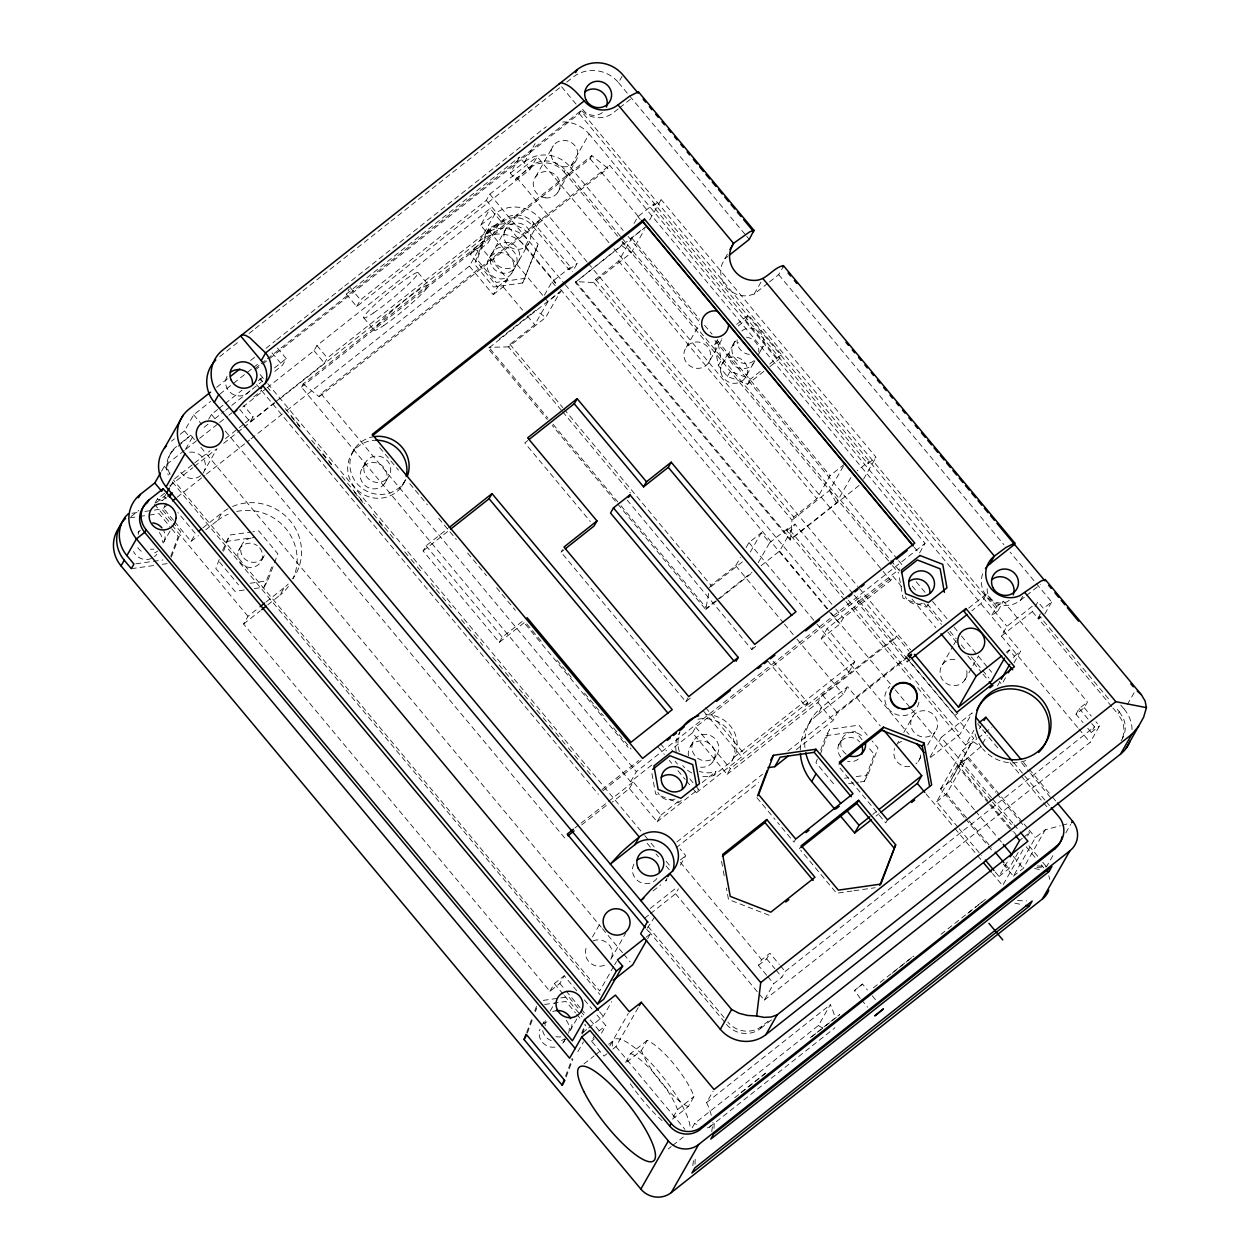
<?xml version="1.0" encoding="UTF-8"?>
<svg xmlns="http://www.w3.org/2000/svg" width="1260" height="1260" viewBox="0 0 1260 1260"><rect width="100%" height="100%" fill="white"/><g stroke="black" fill="none" stroke-linecap="round" stroke-linejoin="round"><path stroke-width="0.75" stroke-dasharray="5 3.75" d="M694.984 1164.224L695.299 1156.837M713.995 1128.393L714.31 1121.006M692.827 1165.626L693.535 1160.05M711.758 1131.653L712.94 1122.345M708.687 593.413L705.742 609.509L552.258 425.518M860.249 998.377L854.516 990.376L862.486 984.076L867.384 989.95M862.486 984.076L854.138 991.053M170.746 556.306L178.164 536.539L171.013 527.971M171.376 557.077L180.81 531.909L173.66 523.341M219.209 559.471L215.838 568.465L234.895 591.302L244.629 589.932M222.579 550.478L229.619 535.059L251.008 532.051M223.555 551.25L229.619 535.059M254.347 588.562L264.065 587.192L272.837 563.834M264.065 587.192L267.734 580.765L273.814 564.59M274.475 562.795L277.846 553.802L258.788 530.948L252.961 531.767M486.108 233.242L474.5 264.19L493.558 287.044L522.742 282.933L538.115 244.345L531.058 235.872A32.618 31.39 29.7 0 0 492.628 226.312L488.754 228.611L486.108 233.242L489.998 230.942A32.618 31.39 29.7 0 1 528.428 240.502L525.199 246.173A32.618 31.39 29.7 0 0 479.651 240.817L276.098 401.83M488.754 228.611L477.146 259.576L496.204 282.413L525.373 278.302M522.742 282.933L538.115 244.345M526.68 1032.507L532.067 1018.127M534.775 1010.945L536.791 1005.543M527.357 1033.106L532.728 1018.804M535.405 1011.654L536.744 1008.079M565.519 1076.276L572.229 1058.4M581.648 1033.279L585.034 1024.285M566.149 1077.001L572.875 1059.077M582.293 1033.987L585.648 1025.026M817.299 759.071L815.944 762.662L835.002 785.515M820.669 750.078L826.056 735.698L829.726 729.272L858.911 725.146L867.242 735.147M820.292 754.425L829.726 729.272M860.297 781.94L864.187 781.389L874.298 754.425L868.345 747.29M864.187 781.389L867.856 774.963L877.968 747.999L872.014 740.864M727.366 254.158L722.169 263.939A23.924 23.011 29.7 0 0 748.582 295.612L754.157 294.068L767.954 283.154M974.358 809.676L950.528 781.09L959.868 764.694L980.721 746.802L972.326 741.053L950.528 781.09L940.621 788.917L964.467 817.504M959.868 764.694L972.326 741.053M702.797 776.475A29.909 28.775 29.7 0 0 710.53 776.38L713.695 775.498L731.666 761.292L733.21 758.441A29.909 28.775 29.7 0 0 726.059 727.524A29.909 28.775 29.7 0 0 694.591 720.216M731.666 761.292L735.399 754.582A29.909 28.775 29.7 0 0 702.387 715.003M170.998 452.97L172.1 451.048M161.485 471.256L164.351 466.247L184.322 450.45M180.18 434.306L184.511 430.888L193.678 414.808L210.577 401.436M178.164 446.245L190.811 435.188L195.851 441.22M185.598 449.19L194.008 434.448M155.137 502.834L157.343 498.991L167.233 491.148M157.343 498.991L162.272 500.566L165.785 494.392M170.257 486.565L174.746 478.705L193.174 464.121M208.656 419.233L211.412 414.414L217.539 409.579M173.455 520.254L163.375 508.174L166.005 503.543M170.005 531.09L162.666 543.942A13.592 13.073 29.7 0 0 163.831 530.838M203.002 473.224L217.019 448.654M239.762 409.405L250.173 421.864L253.102 416.729L243.857 405.641M274.759 371.369L282.445 365.29L286.256 358.596L275.861 346.138M174.715 521.766L191.095 541.406L195.489 533.689L177.849 512.537M267.041 387.828L314.008 350.674L316.937 345.539L490.156 208.514L500.551 220.973L488.092 242.834L478.186 250.661L469.381 266.096L286.398 410.855M608.927 242.644L537.233 156.681L529.893 169.549L356.675 306.558L346.279 294.1L349.13 289.091M205.758 529.798L217.492 520.522L221.886 512.804A48.935 47.077 29.7 0 1 229.351 508.001M651.751 765.04L630.614 781.751L301.392 387.056L303.156 383.969L591.838 155.61L607.903 168.368L609.667 165.28L925.029 543.344L919.312 553.376L914.288 547.344M275.924 401.499L324.403 363.148L327.332 357.998L500.551 220.973M356.675 306.558L360.486 299.88L486.281 200.371L489.793 194.197L537.233 156.681M303.156 383.969L319.205 396.727L320.969 393.655L609.667 165.28M238.502 550.825L241.432 545.674M261.796 559.865L264.726 554.731A12.505 12.033 29.7 0 1 243.589 557.707A12.505 12.033 29.7 0 1 250.913 538.178M576.828 990.848L564.228 975.744L559.834 983.446L549.927 991.289L243.574 624.015L247.984 616.298L258.568 607.934M501.984 222.122A21.751 20.932 29.7 0 1 532.35 225.682L569.079 269.734L570.544 267.151L533.815 223.114A21.751 20.932 29.7 0 0 503.449 219.555L501.984 222.122L487.557 233.541L480.627 225.225L490.156 208.514M620.534 236.376L565.22 170.053A24.46 23.546 29.7 0 0 531.058 166.036L515.529 179.393L510.331 173.155L519.498 157.075L529.893 169.549M353.02 451.82L355.225 447.962M469.381 266.096L493.227 294.683L497.621 286.965L470.327 254.221L473.256 249.086L483.147 241.258L488.092 242.834M479.651 240.817L495.054 213.806A32.618 31.39 29.7 0 1 540.603 219.161L577.332 263.198L572.512 271.64M510.331 173.155L524.759 161.737L535.122 143.561M515.529 179.393L531.058 166.036M267.766 604.879L279.862 595.303L284.272 587.585A48.935 47.077 29.7 0 0 288.225 584.073M470.327 254.221L480.217 246.393L483.147 241.258M487.557 233.541L489.022 230.974L503.449 219.555M362.596 467.744L366.266 461.317M489.416 257.812L492.644 252.157M495.274 247.527L506.284 228.249M535.61 176.81L553.361 145.688M262.71 364.045L579.301 113.605L580.923 110.77L997.999 610.785L991.399 615.998L996.833 606.485L1003.433 601.256L1087.475 702.009L1084.246 707.663L1075.993 714.199L1083.033 722.626M384.678 483.588A13.592 13.073 29.7 0 0 374.803 462.562A13.592 13.073 29.7 0 0 361.431 480.863A13.592 13.073 29.7 0 0 384.678 483.588L388.332 477.162A13.592 13.073 29.7 0 0 378.473 456.136A13.592 13.073 29.7 0 0 365.101 474.437A13.592 13.073 29.7 0 0 388.332 477.162M533.815 223.114L532.35 225.682L540.603 219.161L531.058 235.872M529.956 167.974A24.46 23.546 29.7 0 1 564.118 171.974L565.22 170.053M524.759 161.737A32.618 31.39 29.7 0 1 570.308 167.092L589.144 134.048A32.618 31.39 29.7 0 0 562.117 121.936M566.779 82.136L572.953 77.254A32.618 31.39 29.7 0 1 618.487 82.609L621.999 76.435M493.227 294.683L503.118 286.839L507.528 279.137L480.217 246.393M511.481 273.656A13.592 13.073 29.7 0 0 501.606 252.63A13.592 13.073 29.7 0 0 488.25 270.932A13.592 13.073 29.7 0 0 511.481 273.656L514.71 268.002A13.592 13.073 29.7 0 0 504.835 246.976A13.592 13.073 29.7 0 0 491.479 265.277A13.592 13.073 29.7 0 0 514.71 268.002M517.356 263.371A13.592 13.073 29.7 0 0 507.481 242.345A13.592 13.073 29.7 0 0 494.109 260.647A13.592 13.073 29.7 0 0 517.356 263.371L528.349 244.093M557.692 192.654L575.442 161.532A13.592 13.073 29.7 0 0 565.567 140.506A13.592 13.073 29.7 0 0 552.195 158.807A13.592 13.073 29.7 0 0 575.442 161.532M401.578 486.675L403.783 482.816M301.392 387.056L590.09 158.697L591.838 155.61M561.283 410.146L508.52 346.878L545.643 317.52L560.306 291.8L547.942 301.597L534.728 324.733L509.985 344.311L508.52 346.878L488.833 347.319M544.399 295.155L551.99 281.83L570.544 267.151M859.131 485.415L790.146 539.989L575.269 282.413L621.495 245.416L624.393 240.345M524.097 622.771L499.354 642.348L423.108 550.935L426.037 545.801L447.536 528.806M646.238 226.595L631.811 238.014L618.597 261.151L595.508 279.421L593.744 282.508L575.71 281.642L790.587 539.217L790.146 539.989M634.063 223.398L637.922 216.625L654.413 203.569L652.948 206.136L867.825 463.727L876.062 457.207L661.201 199.615L652.948 206.136M649.656 219.87L661.201 199.615M850.862 477.587L836.356 503.008L790.587 539.217L791.973 520.144L593.744 282.508L631.276 252.819L644.364 229.871M499.354 642.348L502.283 637.198L522.664 621.085M690.307 698.166L685.802 701.726L561.047 552.163L562.511 549.596M686.322 347.224L699.41 324.293M763.812 371.416L747.605 384.237L727.351 376.378L718.357 365.573L714.593 344.657L716.798 340.798M708.403 363.069A13.592 13.073 29.7 0 0 698.528 342.043A13.592 13.073 29.7 0 0 685.156 360.344A13.592 13.073 29.7 0 0 708.403 363.069L722.421 338.499M754.157 294.068L761.197 281.72M718.357 365.573L721.287 360.439L717.523 339.523M738.155 326.009L745.526 320.197L748.456 315.047L781.468 354.627L778.538 359.761L769.702 366.755M721.429 365.211L729.792 350.564M732.721 345.413L736.99 337.916M769.482 281.941L778.68 274.664L783.09 266.947M727.351 376.378L730.296 371.227L750.551 379.087L762.332 369.779M746.739 375.055L755.102 360.391A13.592 13.073 29.7 0 1 732.706 364.282A13.592 13.073 29.7 0 1 738.407 342.752M758.032 355.257L763.166 346.248M747.605 384.237L750.551 379.087M709.522 587.853L710.986 585.286L735.73 565.708L740.455 557.44M746.109 547.517L748.944 542.556L761.308 532.775L769.624 542.745L758.236 562.716M750.314 552.053L761.308 532.775M630.614 781.751L636.347 771.719L925.029 543.344M629.417 788.555L633.229 781.877L660.965 815.11L657.153 821.788L629.417 788.555L612.297 802.116M685.802 701.726L688.007 697.867M844.468 464.231L830.041 475.65L816.842 498.802L793.737 517.057L791.973 520.144L829.505 490.455L843.538 465.869M844.657 600.075L786.728 530.633L788.193 528.066L847.161 598.752M761.119 565.708L779.562 551.108L794.966 524.113L852.894 593.554M692.48 732.816L695.709 727.146L860.675 596.657L895.34 638.206L730.359 768.694L727.146 774.349L692.48 732.816L671.359 749.511M549.927 991.289L554.337 983.572L564.228 975.744M690.653 746.125L694.323 739.699M627.039 499.968L751.795 649.53L754 645.671M541.58 1026.128L544.808 1020.474A13.592 13.073 29.7 0 0 543.186 1023.482M550.21 1011.024L554.794 1002.992M592.468 936.936L599.933 923.832M867.825 463.727L869.29 461.16L857.288 470.641M863.557 479.147L876.062 457.207M712.735 761.969L716.389 755.543A13.592 13.073 29.7 0 0 706.513 734.517A13.592 13.073 29.7 0 0 693.158 752.818A13.592 13.073 29.7 0 0 716.389 755.543M692.638 788.351L696.339 792.776L698.386 789.169L694.701 784.744M713.695 775.498L715.9 771.64L712.719 772.522A29.909 28.775 29.7 0 1 699.284 771.372M563.661 1041.973L565.267 1039.153M576.86 1018.836L569.536 1031.688A13.592 13.073 29.7 0 0 571.756 1021.907M610.801 959.332L625.747 933.125M613.683 966.436L599.681 990.99L173.407 479.981M614.628 964.798L616.486 961.522M667.091 878.125L665.563 881.071A23.924 23.011 29.7 0 0 667.8 879.039M696.339 792.776L741.699 756.882L743.746 753.275L807.676 702.718L772.018 659.957M680.353 865.163L685.755 855.666L679.975 848.752M654.822 916.76L646.805 928.841L725.272 1022.899M577.867 1051.675L583.459 1041.894M588.609 1027.987L603.335 1016.332L611.714 1001.637M647.624 938.7L650.428 933.786L646.648 929.25M606.989 1053.722L603.997 1056.101L591.523 1041.138L595.035 1034.964M650.538 913.594L675.565 893.781L678.352 888.899M767.497 660.618L805.628 706.309L848.925 672.053L821.205 638.82L827.08 628.535L893.056 576.34L901.876 586.908M597.004 1015.024L605.824 1025.593L601.414 1033.31L587.554 1016.694M821.205 638.82L839.758 624.141L843.286 617.967L890.71 580.451L893.056 576.34M910.256 659.5L907.184 661.925L857.446 602.312L860.675 596.657M609.84 1045.863L628.331 1013.434M805.628 706.309L807.676 702.718M612.958 1048.997L615.951 1046.635L638.347 1007.386M727.146 774.349L817.866 702.576L822.276 694.858L896.506 636.142L909.074 651.199M809.062 723.602L813.456 715.885M800.305 749.968A48.935 47.077 29.7 0 1 817.598 714.719L821.992 707.002L847.57 686.779L880.252 725.965M647.183 1040.429L630.677 1053.486L624.96 1063.519L641.45 1050.462L647.183 1040.429A42.399 10.757 51.7 0 1 693.992 1096.562L688.275 1106.595L671.785 1119.652L677.502 1109.619L693.992 1096.562M848.925 672.053L854.8 661.768L827.08 628.535M817.598 714.719L843.176 694.496L847.57 686.779M796.194 749.731L832.939 720.657L837.349 712.94L908.554 656.617M895.34 638.206L896.506 636.142M838.609 745.022L841.538 739.872M795.721 839.05L793.957 842.121L777.593 822.512M787.878 751.086L906.428 657.31L908.177 654.223M799.501 848.783L801.265 845.696M907.184 661.925L909.83 657.295M766.647 975.24L758.426 965.396L761.654 959.742L769.907 953.221L779.294 964.467M758.426 965.396L766.678 958.876L769.907 953.221M896.269 745.573L899.089 740.644M903.767 732.422L913.138 715.995M942.48 664.555L952.749 646.538M953.678 644.899L956.482 640.001M996.833 606.485L986.438 594.011L981.005 603.54L971.775 610.832M759.292 994.14L764.284 1000.141L773.672 983.682L781.924 977.161L785.153 971.492L1094.467 726.815L1089.774 721.192M692.149 1127.873L694.717 1123.384L818.449 1025.514L830.308 1004.708L831.411 1007.055A67.961 17.246 51.7 0 1 834.986 1017.466M711.254 1115.336A67.961 17.246 51.7 0 0 707.679 1104.925L706.577 1102.594L713.097 1091.144M997.999 610.785L1003.433 601.256M726.516 1024.396A24.46 23.546 29.7 0 0 760.662 1028.412L761.985 1026.097L771.23 1018.789M918.351 761.418L921.154 756.488M927.722 744.975L935.219 731.84A13.592 13.073 29.7 0 0 925.344 710.798A13.592 13.073 29.7 0 0 911.972 729.099A13.592 13.073 29.7 0 0 935.219 731.84M964.546 680.4L972.027 667.296M972.956 665.658L978.563 655.83M887.528 819.85L885.764 822.938L837.601 765.198M941.251 737.384L929.156 758.599L960.073 734.123L972.184 712.908L941.251 737.384L991.478 797.596M906.428 657.31L954.938 715.475L956.702 712.388M1077.599 727.429L1001.385 636.048L1006.961 626.283L1034.948 604.138M1007.354 653.231L1009.228 649.955L1014.426 656.177L1012.536 659.484M1001.385 636.048L1032.318 611.588L1034.177 608.328M1035.106 606.69L1037.893 601.808L1043.438 608.454L1051.69 601.933L1010.173 552.163M997.463 685.928L999.353 682.621M940.621 788.917L962.624 750.346L976.5 739.384M917.689 687.645L965.538 745.006L973.917 730.327M1032.318 611.588L1037.862 618.235L1041.579 611.714M1111.667 706.513L1038.602 618.912L1039.925 616.597L1110.469 701.174M1005.527 677.722L1001.763 684.337L999.243 681.313M1014.017 662.855L1020.616 651.294L589.144 134.048M957.868 827.127L936.653 801.707L957.191 765.702L967.097 757.874L995.794 792.272M979.382 728.69L981.241 725.429M1044.792 614.014L1051.69 601.933M936.653 801.707L946.559 793.879L967.097 757.874M982.595 743.526L987.242 735.352M1075.993 714.199L1079.222 708.529L1087.475 702.009M995.29 871.999L999.038 876.487L1007.433 861.761M999.038 876.487L1008.929 868.66L1018.269 852.295M1027.609 835.915L1029.467 832.655L1025.735 828.167M1023.025 849.775L1002.582 885.607L992.549 873.589M1087.726 728.248L1091.239 732.47L1094.467 726.815M1003.369 864.139L1013.402 876.172L1035.405 837.601L1045.296 829.773L1060.337 825.757M764.284 1000.141L1090.105 742.408L1099.492 725.949L1095.979 721.728M1013.402 876.172L1023.293 868.345L1045.296 829.773M1122.471 737.966A24.397 23.468 29.7 0 0 1121.652 719.838L1117.966 714.058L1119.289 711.742L1115.509 707.207M1132.063 729.635A32.618 31.39 29.7 0 0 1124.503 709.569L1126.377 706.277M1127.322 704.623L1134.851 691.425M1036.838 867.431L1046.493 866.786L1054.226 853.225M1065.818 832.907L1070.653 824.434M982.658 573.835A23.893 22.979 29.7 0 0 991.667 600.957A23.893 22.979 29.7 0 0 1020.442 600.311L1023.97 594.153M561.047 552.163L564.055 549.785M219.807 356.611L238.313 341.964M249.102 333.427L253.732 329.773M255.276 328.545L301.534 291.958M303.077 290.729L321.584 276.098M323.127 274.869L383.276 227.304M384.804 226.075L389.434 222.421M390.978 221.193L451.127 173.628M452.671 172.399L458.829 167.533M460.373 166.304L526.68 113.857M528.223 112.628L560.606 87.019M216.689 387.293L229.021 377.543M250.614 360.47L255.244 356.8M266.033 348.264L275.279 340.94M276.822 339.727L343.13 287.264M344.673 286.051L357.021 276.286M358.565 275.074L543.611 128.693A32.618 31.39 29.7 0 1 546.304 126.787M219.807 394.144L232.092 384.426M233.636 383.213L245.92 373.48M247.464 372.267L252.063 368.629M253.607 367.416L259.749 362.549M346.279 294.1L519.498 157.075M255.103 368.503L259.718 364.864M261.245 363.636L265.86 359.998M267.404 358.785L580.923 110.77M255.024 370.109L261.182 365.258M171.518 441.158L174.415 438.874M219.067 408.366L223.65 404.728M225.178 403.531L242.014 390.206M258.268 380.74L264.159 376.079M274.475 367.92L286.256 358.596M180.7 443.173L190.811 435.188M204.073 427.282L208.688 423.628M214.83 418.761L224.044 411.469M225.587 410.256L230.202 406.618M231.73 405.405L260.93 382.3M185.85 449.222L198.151 439.504M199.678 438.291L218.122 423.706M219.65 422.494L227.335 416.414M228.879 415.202L231.95 412.76M253.717 396.916L258.316 393.277A23.924 23.011 29.7 0 0 261.576 390.112M618.172 108.911L613.384 112.754A23.924 23.011 29.7 0 1 579.994 108.817L579.852 108.58M619.715 107.698L630.441 99.209M242.802 407.012L265.529 389.025M480.627 225.225L495.054 213.806M194.717 462.908L210.073 450.749M225.445 438.606L237.73 428.873M239.274 427.66L243.889 424.022M245.416 422.793L253.102 416.729M250.173 421.864L274.412 402.696M131.135 516.505L138.852 510.41M169.69 486.013L192.827 467.712M194.371 466.483L215.948 449.41M223.666 443.315L235.998 433.55M237.541 432.337L242.172 428.668M243.716 427.455L274.554 403.058M155.815 503.008L164.304 496.298L167.769 500.456M162.272 500.566L166.509 497.212M163.375 508.174L167.989 504.52M177.203 497.227L204.892 475.319M206.419 474.106L249.48 440.055M251.023 438.827L284.855 412.067M319.205 396.727L607.903 168.368M497.621 286.965L507.528 279.137M202.828 527.893L221.886 512.804M191.095 541.406L198.418 535.61M569.079 269.734L577.332 263.198M499.448 338.924L531.31 313.724M532.822 312.527L535.862 310.118L545.643 317.52M561.928 290.209L488.108 348.595L547.234 419.485M575.269 282.413L644.269 227.824M266.128 601.949L284.272 587.585M243.574 624.015L260.206 610.864M724.72 258.788L727.792 256.363M527.767 440.543L524.759 442.906L590.294 521.467M423.108 550.935L449.206 530.303M736.675 324.371L748.456 315.047M714.593 344.657L721.964 338.83M769.687 363.951L781.468 354.627M711.002 586.672L743.668 560.842M769.624 542.745L788.193 528.066M786.728 530.633L794.966 524.113M715.57 601.02L706.482 608.218L620.928 505.669M717.097 599.823L751.984 572.229M705.742 609.509L718.042 599.776M719.586 598.563L753.417 571.788M751.795 649.53L756.378 645.908M601.997 789.563L638.804 760.457M603.005 790.729L641.34 760.41M857.446 602.312L899.703 568.89M574.922 827.993L579.521 824.355M581.065 823.142L633.229 781.877M581.726 824.875L607.745 804.305M660.965 815.11L679.266 800.62M702.166 782.507L715.9 771.64M733.871 757.433L854.8 661.768M681.235 800.525L678.368 802.793L655.594 793.942L651.688 772.222M928.683 604.784L925.832 607.037L903.042 598.185L898.821 574.654M657.153 821.788L698.386 789.169M968.625 608.108L986.438 594.011M676.888 841.995L762.473 774.286M676.069 847.854L758.567 782.586M680.479 859.856L685.755 855.666M653.058 890.914L660.728 884.851M1020.442 600.311L1025.042 596.657M1026.569 595.444L1040.366 584.53M650.207 908.476L676.73 887.497M644.632 918.256L649.058 914.76M1037.862 618.235L1039.925 616.597M1038.602 618.912L1041.075 616.959M645.923 937.345L650.428 933.786M1006.236 652.318L1009.228 649.955M1014.426 656.177L1020.616 651.294M954.938 715.475L957.978 713.066M582.719 1032.649L587.128 1029.152M598.752 1031.184L605.824 1025.593M872.802 814.401L877.401 810.763M965.538 745.006L973.791 738.486L854.154 595.067M591.523 1041.138L594.342 1038.901M876.047 816.055L879.102 813.645M978.043 738.155L991.903 727.193M583.963 1063.912L594.043 1055.943M595.508 1054.778L601.382 1050.147M608.706 1044.351L613.116 1040.87M1091.239 732.47L1099.492 725.949M760.662 1028.412L771.451 1019.875M1019.576 840.483L1022.395 838.246M1023.813 837.128L1029.467 832.655M706.577 1102.594L830.308 1004.708M668.273 1148.947L671.281 1146.569M672.777 1145.371L683.33 1137.024M741.038 1092.499L765.655 1073.032M810.274 1037.736L839.506 1014.615M873.353 987.84L913.358 956.198M941.047 934.29L976.437 906.302M977.965 905.074L984.123 900.207M734.69 1097.744L765.576 1073.315M811.897 1036.665L839.695 1014.694M892.19 973.161L913.799 956.056M967.853 913.311L986.375 898.648M709.474 1127.101L833.206 1029.231A67.961 17.246 51.7 0 0 834.781 1027.577M1062.211 825.253L1069.74 823.237M852.043 891.025L836.577 893.23L800.73 850.264M853.981 890.757L875.243 887.717M131.969 513.261L137.56 512.473M144.994 511.418L152.444 510.363M154.303 510.111L161.752 509.056L172.463 521.908M129.938 517.797L137.718 516.71M139.655 516.427L147.436 515.34M149.389 515.056L159.106 513.686L169.832 526.538M225.95 541.501L255.118 537.374M135.875 563.787L151.357 561.598M153.279 561.33L162.949 559.96M131.308 568.685L154.445 565.425M162.225 564.322L168.053 563.503M250.236 583.238L267.734 580.765M826.056 735.698L855.241 731.587L862.391 740.155M844.515 778.255L848.405 777.703M856.186 776.617L867.856 774.963M848.626 783.594L858.343 782.224M543.328 1000.377L558.873 998.172M560.826 997.904L568.606 996.802L579.332 1009.654M544.572 1004.456L565.96 1001.432L575.489 1012.867M1037.248 865.967L1046.43 866.25M1017.497 900.601L1026.679 900.884M1034.554 868.502L1041.784 870.03M1014.804 903.136L1022.017 904.664M473.256 249.086L478.186 250.661M769.057 915.264L728.469 899.451L726.406 888.017M818.449 1025.514L820.244 1026.632A67.961 17.246 51.7 0 0 824.386 1028.648M694.717 1123.384L696.512 1124.503M621.495 245.416L631.276 252.819M618.487 82.609L745.495 234.864M746.739 236.376L749.259 239.384M778.68 274.664L1003.873 544.619M1120.754 705.096L1124.503 709.569M1112.927 708.01L1117.966 714.058M1084.246 707.663L1091.286 716.105M561.629 86.798L576.198 104.234M1079.222 708.529L1088.608 719.791M579.301 113.605L1006.961 626.283M745.526 320.197L778.538 359.761M1078.859 728.926L1090.105 742.408M590.09 158.697L640.348 218.941M637.922 216.625L640.301 219.46M631.811 238.014L699.552 319.221M704.576 325.238L712.105 334.262M717.113 340.279L830.041 475.65M570.308 167.092L623.133 230.423M628.157 236.455L699.867 322.418M714.956 340.515L897.356 559.172M898.616 560.684L902.396 565.205M916.225 581.789L926.289 593.854M932.573 601.398L947.678 619.495M953.962 627.023L960.246 634.567M961.506 636.08L987.934 667.753M989.179 669.249L991.699 672.273M621.794 237.888L889.623 558.967M890.883 560.48L899.687 571.032M912.256 586.105L917.296 592.121M927.344 604.186L943.693 623.779M949.977 631.323L956.277 638.851M961.301 644.884L966.325 650.916M971.365 656.948L988.958 678.053M564.118 171.974L620.723 239.841M621.983 241.353L891.167 564.055M892.427 565.567L898.711 573.111M923.879 603.272L941.488 624.377M947.772 631.922L956.576 642.474M967.9 656.051L981.745 672.635M983.005 674.147L988.029 680.179M911.956 599.004L935.912 627.701M613.966 248.677L881.906 569.898M883.165 571.41L890.71 580.451M618.597 261.151L816.842 498.802M1021.797 763.024L1029.278 771.97M1030.522 773.467L1051.69 798.856M1013.623 762.583L1045.013 800.226M1046.272 801.722L1050.037 806.242M977.65 723.791L981.383 728.28M982.627 729.76L987.604 735.745M988.848 737.226L998.818 749.18M1010.032 762.615L1019.986 774.553M1021.23 776.05L1042.414 801.439M1043.658 802.919L1047.391 807.408M516.631 177.455L587.128 261.97M588.373 263.482L857.776 586.435M859.036 587.947L910.649 649.813M595.508 279.421L793.737 517.057M848.405 600.264L960.073 734.123M845.917 601.587L912.649 681.597M962.624 750.346L1000.267 795.469M1001.527 796.981L1022.852 822.559M1024.112 824.056L1027.877 828.576M1029.136 830.072L1035.405 837.601M997.038 793.769L1024.475 826.67M489.793 194.197L564.023 283.185M565.267 284.681L834.482 607.414M835.742 608.927L843.286 617.967M992.738 799.092L1012.819 823.189M1014.079 824.686L1019.104 830.702M959.852 762.914L991.242 800.557M992.502 802.053L1011.339 824.639M1028.916 845.712L1037.705 856.249M1042.729 862.265L1046.493 866.786M525.199 246.173L555.802 282.87M779.562 551.108L829.899 611.447M831.143 612.958L894.049 688.37M895.309 689.866L910.413 707.978M911.673 709.474L989.667 802.998M990.927 804.494L1012.315 830.135M1013.575 831.647L1016.095 834.671M1026.16 846.736L1036.224 858.8M1041.264 864.832L1043.768 867.841M486.281 200.371L555.471 283.327M560.495 289.359L839.758 624.141M957.191 765.702L988.391 803.092M989.635 804.589L1012.095 831.506M551.99 281.83L555.55 286.114M975.618 811.172L996.943 836.75M998.203 838.262L1001.968 842.767M1013.26 856.312L1023.293 868.345M489.022 230.974L542.887 295.549M544.147 297.061L547.942 301.597M748.944 542.556L815.724 622.629M816.984 624.141L908.98 734.423M946.559 793.879L967.759 819.299M969.019 820.795L991.462 847.712M1005.197 864.171L1008.929 868.66M965.727 819.016L987.053 844.578M988.312 846.09L992.077 850.594M959.112 828.623L981.572 855.54M503.118 286.839L522.569 310.165M527.436 315.992L534.728 324.733M735.73 565.708L783.2 622.613M784.46 624.109L795.706 637.591M796.95 639.088L843.176 694.496M926.116 793.926L953.694 826.985M954.938 828.497L976.264 854.044M977.508 855.556L981.272 860.06M822.276 694.858L837.349 712.94M817.866 702.576L832.939 720.657M509.985 344.311L562.747 407.563M564.008 409.075L710.986 585.286M562.543 411.642L630.378 492.975M490.093 348.831L547.974 418.194M552.998 424.226L619.668 504.158M418.036 272.554L428.447 285.012M705.631 707.584L743.746 753.275M350.091 287.422L360.486 299.88M703.584 711.176L741.699 756.882M363.793 317.851L374.189 330.309M756.882 797.674L775.073 819.488M695.709 727.146L730.359 768.694M872.267 995.809L875.936 1000.204M660.272 743.463L666.414 750.834M675.029 761.166L677.486 764.111M689.787 778.853L693.472 783.279M658.208 747.07L664.366 754.441M669.28 760.331L671.737 763.292M677.896 770.663L685.267 779.499M686.495 780.98L691.409 786.87M316.937 345.539L327.332 357.998M861.478 999.841L867.589 1007.181M314.008 350.674L324.403 363.148M379.606 447.536L398.475 470.137M409.784 483.698L427.392 504.803M438.701 518.364L456.309 539.469M467.617 553.03L486.47 575.647M496.534 587.695L515.387 610.312M526.712 623.873L543.06 643.466M556.888 660.051L573.237 679.644M584.545 693.205L603.398 715.822M613.462 727.87L631.071 748.976M525.357 624.267L628.063 747.4M320.969 393.655L636.347 771.719M272.034 352.832L282.445 365.29M780.46 965.869L785.153 971.492M426.037 545.801L502.283 637.198M766.678 958.876L774.884 968.719M776.066 970.121L781.924 977.161M680.4 862.391L761.654 959.742M767.812 976.642L773.672 983.682M260.143 374.551L266.459 382.111M267.718 383.623L643.482 834.104M644.742 835.616L649.782 841.649M651.058 843.161L654.838 847.697M666.178 861.304L671.218 867.353M260.095 378.409L262.615 381.418M267.64 387.45L270.16 390.474M285.264 408.571L301.613 428.18M311.677 440.244L333.065 465.869M341.87 476.438L364.502 503.575M373.322 514.127L394.695 539.768M404.759 551.833L409.799 557.865M411.059 559.377L416.084 565.409M417.344 566.921L422.384 572.953M431.188 583.506L434.952 588.026M436.212 589.538L441.252 595.57M442.496 597.082L447.536 603.115M448.796 604.611L451.316 607.635M461.38 619.699L466.405 625.732M467.665 627.244L472.689 633.276M473.949 634.772L478.989 640.804M480.249 642.317L482.753 645.341M492.817 657.405L497.858 663.437M499.117 664.933L504.142 670.966M505.402 672.478L510.426 678.51M511.686 680.022L514.206 683.03M519.246 689.062L523.01 693.598M524.27 695.095L529.31 701.127M530.554 702.639L535.595 708.671M536.855 710.183L541.879 716.216M543.139 717.727L548.179 723.76M549.423 725.256L554.463 731.288M555.723 732.8L560.747 738.832M562.007 740.345L567.047 746.377M568.307 747.889L573.332 753.921M574.591 755.417L579.616 761.449M580.876 762.962L585.916 768.994M587.176 770.506L592.2 776.538M259.78 378.866L262.3 381.89M291.233 416.572L296.257 422.604M297.517 424.116L300.037 427.124M322.67 454.262L327.71 460.294M328.954 461.806L331.474 464.814M354.123 491.967L359.147 497.999M360.407 499.495L362.927 502.519M379.276 522.112L384.3 528.145M647.183 843.302L650.963 847.822M655.987 853.855L658.508 856.863M666.052 865.919L669.832 870.439M256.583 384.584L260.348 389.104M261.607 390.6L598.405 794.367M675.565 893.781L758.048 992.644M648.128 926.525L724.091 1017.607M211.412 414.414L216.436 420.446M225.257 430.999L564.905 838.183M193.678 414.808L201.773 424.51M200.876 447.269L601.193 927.171M602.453 928.683L622.597 952.828M623.858 954.34L630.158 961.884M184.511 430.888L189.709 437.11M164.351 466.247L170.116 473.161M172.305 481.918L599.996 994.628M599.555 1011.811L603.335 1016.332M219.508 562.023L238.565 584.876M584.388 999.904L591.964 1008.976M615.951 1046.635L684.967 1129.369M559.834 983.446L564.874 989.494M566.134 991.006L579.994 1007.622M581.254 1009.134L586.294 1015.182M580.513 1011.087L584.089 1015.371M154.413 504.126L170.62 523.577M171.88 525.073L247.984 616.298M554.337 983.572L563.157 994.14M564.417 995.652L582.057 1016.804M576.686 1014.284L581.458 1020.001M1023.561 762.426L1051.186 795.548M1052.447 797.06L1056.211 801.565M1119.289 711.742L1122.975 717.523A24.397 23.468 29.7 0 1 1120.88 741.053M829.505 490.455L836.356 503.008M721.57 861.336L722.957 868.959M723.303 870.865L724.327 876.582M602.406 112.565A13.592 13.073 29.7 0 1 581.537 107.368M250.094 390.679A13.592 13.073 29.7 0 1 231.336 393.325A13.592 13.073 29.7 0 1 228.013 374.834M1025.703 760.583A38.052 36.619 29.7 0 1 982.658 748.708M981.635 747.432A38.052 36.619 29.7 0 1 977.366 740.408M976.594 738.612A38.052 36.619 29.7 0 1 974.405 731.115M674.998 799.013A13.041 12.553 29.7 0 1 657.815 792.335M922.446 603.272A13.041 12.553 29.7 0 1 905.263 596.594M656.948 878.425A13.592 13.073 29.7 0 1 638.206 881.071A13.592 13.073 29.7 0 1 634.883 862.58M918.95 702.23A17.404 16.742 29.7 0 1 894.033 713.491A17.404 16.742 29.7 0 1 889.781 686.416M761.985 1026.097A24.46 23.546 29.7 0 1 727.823 1022.081M1009.26 600.311A13.592 13.073 29.7 0 1 987.934 585.018M688.433 755.921A13.592 13.073 29.7 0 1 700.513 740.864A13.592 13.073 29.7 0 1 715.16 754.488A13.592 13.073 29.7 0 1 700.528 767.167M691.693 772.947A29.909 28.775 29.7 0 1 682.668 765.56M676.179 751.732A29.909 28.775 29.7 0 1 680.022 731.745M679.313 751.606A29.909 28.775 29.7 0 1 679.707 732.958M405.799 479.635A29.909 28.775 29.7 0 1 355.619 481.792A29.909 28.775 29.7 0 1 374.33 436.622M405.153 480.06A29.909 28.775 29.7 0 1 370.912 497.385A29.909 28.775 29.7 0 1 347.791 465.775A29.909 28.775 29.7 0 1 375.984 440.197M200.639 475.681A13.592 13.073 29.7 0 1 179.77 470.484M189.63 452.23A13.592 13.073 29.7 0 1 193.142 452.183L196.576 453.049A13.592 13.073 29.7 0 1 205.238 463.428L205.396 466.877A13.592 13.073 29.7 0 1 204.624 470.216M170.005 474.642A24.46 23.546 29.7 0 1 176.369 446.607L175.282 448.528A24.46 23.546 29.7 0 0 168.289 475.13M604.532 965.192A13.592 13.073 29.7 0 1 587.79 945.126M593.129 940.905A13.592 13.073 29.7 0 1 611.494 957.962M966.782 670.603A13.592 13.073 29.7 0 1 953.521 685.676A13.592 13.073 29.7 0 1 940.244 669.769A13.592 13.073 29.7 0 1 958.104 660.224M153.988 549.092A13.592 13.073 29.7 0 1 150.476 549.139M138.222 534.445A13.592 13.073 29.7 0 1 138.978 531.106M232.564 506.488A48.935 47.077 29.7 0 1 290.194 520.837A48.935 47.077 29.7 0 1 292.808 578.718M288.414 586.435A48.935 47.077 29.7 0 1 279.862 595.303M217.492 520.522A48.935 47.077 29.7 0 1 228.155 514.206M236.691 511.481A48.935 47.077 29.7 0 1 285.8 528.554A48.935 47.077 29.7 0 1 292.887 578.86M804.951 747.605A48.935 47.077 29.7 0 1 821.992 707.002M157.657 551.045A13.592 13.073 29.7 0 1 154.696 552.793M141.278 551.219A13.592 13.073 29.7 0 1 136.789 545.848M137.954 532.728A13.592 13.073 29.7 0 1 140.332 530.271M159.296 532.492A13.592 13.073 29.7 0 1 162.414 542.225M156.807 554.227A13.592 13.073 29.7 0 1 154.429 556.699M151.468 558.448A13.592 13.073 29.7 0 1 133.56 551.502M920.729 755.071A13.592 13.073 29.7 0 1 915.973 763.875M909.657 766.568A13.592 13.073 29.7 0 1 894.647 748.566M898.648 743.101A13.592 13.073 29.7 0 1 901.609 741.352M560.842 1036.838A13.592 13.073 29.7 0 1 553.896 1036.035M545.234 1025.64A13.592 13.073 29.7 0 1 545.832 1018.852M552.793 1011.622A13.592 13.073 29.7 0 1 556.148 1010.693M846.09 754.126A12.505 12.033 29.7 0 1 844.042 735.903A12.505 12.033 29.7 0 1 862.675 736.895M564.511 1038.791A13.592 13.073 29.7 0 1 561.551 1040.539M551.25 1040.65A13.592 13.073 29.7 0 1 542.587 1030.27M566.165 1020.238A13.592 13.073 29.7 0 1 568.512 1033.31M565.283 1038.98A13.592 13.073 29.7 0 1 561.283 1044.446M554.967 1047.123A13.592 13.073 29.7 0 1 539.973 1029.136M543.958 1023.671A13.592 13.073 29.7 0 1 546.919 1021.907M259.639 547.848A12.505 12.033 29.7 0 1 253.355 567.173A12.505 12.033 29.7 0 1 237.935 552.841A12.505 12.033 29.7 0 1 257.245 545.627M858.233 759.103A12.505 12.033 29.7 0 1 847.555 761.308M840.767 757.055A12.505 12.033 29.7 0 1 842.278 739.982A12.505 12.033 29.7 0 1 859.745 742.045M630.677 1053.486A42.399 10.757 51.7 0 1 677.502 1109.619M688.275 1106.595A42.399 10.757 51.7 0 1 641.45 1050.462M662.098 1120.597A59.803 15.183 51.7 0 1 629.197 1082.151M612.328 1046.083A59.803 15.183 51.7 0 1 649.152 1061.078A59.803 15.183 51.7 0 1 690.149 1127.054M711.049 1125.448A67.961 17.246 51.7 0 1 707.207 1127.842M1048.777 875.826A21.751 20.932 29.7 0 1 1049.753 879.417M749.353 354.438A13.592 13.073 29.7 0 1 737.1 339.759M741.841 330.939A13.592 13.073 29.7 0 1 760.819 333.175A13.592 13.073 29.7 0 1 759.181 351.713M754.047 360.722A13.592 13.073 29.7 0 1 735.068 358.486A13.592 13.073 29.7 0 1 736.706 339.948M746.534 337.223A13.592 13.073 29.7 0 1 758.788 351.918M504.661 231.257L503.905 234.596A13.592 13.073 29.7 0 0 516.159 249.275L519.671 249.244A13.592 13.073 29.7 0 0 527.625 228.013A13.592 13.073 29.7 0 0 504.661 231.257M545.486 197.852L542.052 196.985A13.592 13.073 29.7 0 1 533.389 186.606L533.232 183.157A13.592 13.073 29.7 0 1 547.817 171.628A13.592 13.073 29.7 0 1 560.07 186.307A13.592 13.073 29.7 0 1 545.486 197.852M373.385 313.047A35.343 3.481 -39.8 0 0 417.722 274.003A35.343 3.481 -39.8 0 0 381.638 298.573A35.343 3.481 -39.8 0 0 373.385 313.047M383.78 325.505A35.343 3.481 -39.8 0 0 428.116 286.461A35.343 3.481 -39.8 0 0 392.033 311.031A35.343 3.481 -39.8 0 0 383.78 325.505M720.815 371.999A13.592 13.073 29.7 0 0 742.754 380.52A13.592 13.073 29.7 0 0 738.675 357.871A13.592 13.073 29.7 0 0 720.815 371.999"/><path stroke-width="1.5" d="M643.86 898.191L640.804 900.617L651.105 889.466A32.146 3.166 -39.8 0 1 669.737 873.495L760.725 982.579L756.646 1015.985L747.511 1015.45L738.974 1013.26L731.619 1009.496L218.72 394.616A32.618 31.39 29.7 0 1 222.658 350.107L577.348 69.536A32.618 31.39 29.7 0 1 622.881 74.891L638.111 93.145L638.41 91.807L629.653 96.169L617.794 105.037A23.924 23.011 29.7 0 1 584.388 101.115C577.71 94.059 571.079 84.798 561.047 82.735L559.204 83.9M729.335 255.15L749.259 239.384L753.968 230.328L638.41 91.807M783.09 266.947L783.389 265.608C773.451 267.687 767.529 278.586 757.386 280.177A23.924 23.011 29.7 0 1 730.973 248.519L733.525 243.353L749.59 231.903L753.968 230.328M783.389 265.608L1014.82 543.06L1014.52 544.399L989.557 564.134A23.893 22.979 29.7 0 0 985.446 568.512M1014.82 543.06L1006.063 547.407L993.967 556.416A23.893 22.979 29.7 0 0 989.604 586.562A23.893 22.979 29.7 0 0 1019.671 595.728L1040.886 581.128L1045.28 579.553L1044.965 580.891L996.912 523.278M1045.28 579.553L1141.481 694.874L1145.088 700.985L1146.442 707.632L1143.623 717.271L1126.235 748.156M524.05 1039.516L526.696 1034.885L564.811 1080.592L562.165 1085.222L524.05 1039.516L526.019 1034.271M562.165 1085.222L564.181 1079.851M757.559 795.879L767.056 770.663M773.435 755.291L758.63 794.587L795.721 839.05L853.036 793.69L815.96 749.243L773.435 755.291L770.742 760.016M879.779 885.386L895.671 844.798L858.595 800.336L801.265 845.696L838.341 890.143L880.866 884.095L895.671 844.798M989.982 563.803L994.361 556.054L762.946 278.633M965.916 608.548L908.177 654.223L956.702 712.388L1014.442 666.713L965.916 608.548L964.168 611.635L1012.678 669.8M164.383 448.213L183.236 415.17M138.442 497.747L140.38 494.377L154.807 482.958L160.524 472.925M598.295 1010.3L163.202 488.691L148.774 500.11L147.31 502.693A21.751 20.932 29.7 0 0 144.664 532.35L575.347 1048.667M163.202 488.691L161.737 491.274L154.807 482.958M1048.793 890.269A21.751 20.932 29.7 0 1 1042.398 899.026L671.218 1192.637A21.751 20.932 29.7 0 1 640.852 1189.078L121.023 565.882L124.252 560.227A32.618 31.39 29.7 0 1 122.504 521.64L125.606 518.411M124.252 560.227L131.308 568.685L133.938 564.055L126.882 555.597L136.427 538.886L144.664 532.35L146.144 529.783A21.751 20.932 29.7 0 1 148.774 500.11M644.427 938.527L617.431 959.884L622.629 966.105L603.776 999.164L597.587 1004.047L166.131 486.801L184.968 453.758A32.618 31.39 29.7 0 1 188.921 409.264L210.514 392.175M647.971 922.241L214.31 402.318L218.72 394.616M166.666 492.849L169.36 488.14M169.533 497.369L172.163 492.739L167.927 496.094M265.34 383.639A23.924 23.011 29.7 0 0 261.214 360.643L265.608 352.926L584.246 100.879M260.962 388.647L262.71 385.56A23.924 23.011 29.7 0 0 265.608 352.926L249.748 337.711L245.558 335.38L242.44 334.766L240.597 335.916L261.214 360.643M575.584 72.623L577.348 69.536M372.346 435.755L643.01 221.666L644.474 219.082L914.792 543.139L642.584 758.457L372.267 434.401L644.474 219.082M450.733 529.09L489.101 498.74L492.03 493.605L672.241 709.632L631.008 742.266L527.026 617.62M574.261 403.767L577.159 398.68L646.459 481.777L643.561 486.848L574.261 403.767L529.263 439.346M730.012 249.527L733.525 243.353L617.983 104.832M577.159 398.68L527.656 437.834L596.972 520.931L594.074 526.003L565.551 548.604M646.459 481.777L671.202 462.199L795.973 611.761L754.724 644.395L629.969 494.818L613.462 507.874L610.533 513.025L734.029 661.075M628.504 497.401L629.969 494.818M643.561 486.848L668.273 467.35L671.202 462.199M736.029 661.295L738.234 657.437L613.462 507.874M236.848 410.256L233.777 412.681L244.078 401.53L262.71 385.56L639.277 836.986A32.146 3.166 -39.8 0 0 620.66 852.957L610.344 864.108L634.883 844.704L639.466 836.782A23.924 23.011 29.7 0 1 672.871 840.719A23.924 23.011 29.7 0 1 669.973 873.353L667.973 876.582M1020.348 832.214L1027.892 841.255L714.042 1089.522L641.261 1002.267L629.291 1011.733L615.431 995.117L584.498 1019.576L572.402 1040.792L146.144 529.783M597.587 1004.047L616.439 971.003L622.629 966.105M1062.085 836.734A21.751 20.932 29.7 0 1 1054.714 849.019L700.04 1129.59A21.751 20.932 29.7 0 1 669.674 1126.015L589.963 1030.459L581.726 1036.996L569.615 1058.211L136.427 538.886A32.618 31.39 29.7 0 1 140.38 494.377M647.514 921.643L640.615 933.739L720.326 1029.294A32.618 31.39 29.7 0 0 765.859 1034.649L1120.55 754.078A32.618 31.39 29.7 0 0 1130.125 740.943M646.679 940.338L632.678 964.892L613.179 980.311M767.954 767.655L774.758 766.694L780.176 757.165L814.196 752.33L815.96 749.243M639.308 1005.685L641.261 1002.267M722.405 856.312L765.009 822.607L766.773 819.52L814.952 877.275L770.821 912.177L730.233 896.364L722.641 854.438L766.773 819.52M835.002 809.44L811.676 781.483L816.07 773.766A48.935 47.077 29.7 0 1 805.802 752.881M909.83 657.295L911.578 654.208L908.554 656.617M839.128 763.985L881.732 730.28L883.496 727.193L924.068 743.022L931.66 784.948L887.528 819.85L839.365 762.111L883.496 727.193M720.326 1029.294L731.619 1009.496M669.674 1126.015L671.139 1123.447A21.751 20.932 29.7 0 0 701.505 1127.023L1056.179 846.452A21.751 20.932 29.7 0 0 1058.825 816.779L1051.281 807.755M801.013 847.586L856.831 803.423L858.595 800.336M640.852 1189.078L668.32 1140.914A21.751 20.932 29.7 0 0 698.686 1144.474L1069.897 850.815A21.751 20.932 29.7 0 0 1072.528 821.142L1057.471 803.077M839.916 815.33L854.642 833.002L859.052 825.284L869.746 816.811M700.04 1129.59L701.505 1127.023M929.549 786.13L922.304 746.109L924.068 743.022M671.218 1192.637L698.686 1144.474M765.859 1034.649L777.152 1014.836L1131.842 734.281L1138.662 726.327M914.429 654.349L958.482 707.159L976.232 676.053L1001.731 655.877M880.645 812.432L917.327 783.405L921.737 775.688L884.016 730.485M1004.551 658.145L991.478 681.062L958.482 707.159M1001.228 679.313L1009.717 664.445M1008.362 672.761L1011.181 667.816M984.028 720.531L985.887 717.271L1021.057 759.418M1010.236 856.847L1019.576 840.483L1015.828 835.994M1054.714 849.019L1056.179 846.452M1071.614 822.748L1072.528 821.142M1029.247 906.208L1032.176 901.058L694.827 1167.925L691.882 1173.06L1029.247 906.208L1025.64 905.436M1048.997 871.573L1051.942 866.423L713.743 1133.937L710.813 1139.087L1048.997 871.573L1045.39 870.802M1120.55 754.078L1131.842 734.281M1042.398 899.026L1069.897 850.815M128.252 513.781L125.149 517.01A32.618 31.39 29.7 0 0 126.882 555.597M634.883 844.704L635.072 844.499A23.924 23.011 29.7 0 1 663.894 844.184A23.924 23.011 29.7 0 1 672.604 871.432M230.564 376.315L239.809 369.007M172.588 500.866L175.675 498.44M198.434 531.373L201.364 529.042M260.08 606.737L264.616 603.146M261.718 609.667L266.254 606.076M449.064 527.594L492.03 493.605M596.972 520.931L563.976 547.029L688.732 696.591L738.234 657.437M667.264 740.36L670.336 737.919M673.423 735.494L676.494 733.052M679.565 730.627L684.18 726.973M716.483 701.426L730.312 690.48M758 668.587L761.072 666.146M764.143 663.721L767.23 661.279M770.301 658.854L774.916 655.2M805.676 630.866L819.52 619.92M848.736 596.815L851.807 594.373M854.878 591.948L857.966 589.507M861.037 587.081L864.108 584.64M890.253 563.96L893.324 561.535M896.411 559.094L907.168 550.588M573.379 829.222L567.252 834.073L645.388 927.738M567.961 835.758L574.087 830.923M652.696 769.356L669.926 755.732L692.701 764.568L696.607 786.303M901.467 572.56L917.375 559.976L940.165 568.827L944.386 592.358M774.758 766.694L788.539 755.779M911.799 658.287L967.16 614.486M806.022 832.577L809.046 830.198M836.199 808.715L839.207 806.321M989.887 687.834L992.927 685.424M979.02 722.705L985.887 717.271M878.929 809.55L921.737 775.688M854.642 833.002L871.463 819.693M785.799 902.034L788.839 899.624M911.642 802.478L914.681 800.068M760.725 982.579L1115.84 701.678L1146.442 707.632M777.152 1014.836L771.183 1017.025L764.206 1017.371L756.646 1015.985M881.732 730.28L922.304 746.109M1137.213 691.047L1141.481 694.874M643.135 99.162L645.64 102.186M649.42 106.69L651.924 109.714M655.688 114.219L658.208 117.243M661.972 121.747L664.492 124.771M668.257 129.276L670.761 132.3M674.541 136.804L677.045 139.828M680.809 144.333L683.33 147.357M687.094 151.862L689.614 154.886M693.378 159.39L697.142 163.91M699.662 166.918L703.427 171.439M705.931 174.447L709.695 178.967M712.215 181.976L715.979 186.496M718.499 189.504L722.263 194.024M724.768 197.032L728.548 201.553M731.052 204.561L734.816 209.081M737.336 212.089L741.101 216.61M743.62 219.618L753.669 231.667M788.114 272.979L790.634 275.987M794.399 280.507L796.918 283.531M845.98 342.342L848.484 345.35M852.264 349.87L854.784 352.894M858.548 357.415L861.068 360.423M864.848 364.959L867.353 367.967M871.133 372.488L873.653 375.511M877.417 380.032L879.937 383.056M883.701 387.576L886.221 390.584M890.001 395.105L892.505 398.128M896.285 402.649L898.805 405.673M902.569 410.193L905.089 413.201M908.869 417.737L911.374 420.745M915.154 425.266L917.674 428.29M921.438 432.81L925.218 437.33M927.738 440.354L931.502 444.874M934.022 447.883L937.786 452.419M940.306 455.427L944.086 459.947M946.591 462.971L950.371 467.491M952.891 470.5L956.655 475.036M959.175 478.044L962.955 482.564M965.459 485.588L969.239 490.108M971.759 493.117L975.524 497.653M978.043 500.661L981.823 505.181M984.328 508.205L988.108 512.726M990.628 515.749L994.392 520.27M1048.698 585.365L1051.186 588.357M1054.919 592.83L1058.652 597.303M1061.14 600.28L1064.873 604.753M1067.362 607.745L1078.56 621.164M1130.819 683.802L1133.307 686.794M1024.868 592.61L1115.84 701.678M643.01 221.666L913.327 545.722M641.608 220.453L913.028 545.848M989.289 681.692L991.809 684.7M940.952 633.748L976.232 676.053M975.949 717.428L1012.363 761.087M1003.228 844.279L1012 854.8M916.54 743.495L924.115 752.551M995.211 852.201L1003.952 862.675M668.273 467.35L791.768 615.4M985.32 860.029L994.045 870.503M917.327 783.405L924.856 792.43M983.776 863.068L991.305 872.078M988.927 923.328L1002.787 939.944M814.196 752.33L851.288 796.777M856.831 803.423L893.907 847.885M816.07 773.766L840.625 803.203M846.767 810.558L859.052 825.284M765.009 822.607L813.188 880.362M489.101 498.74L668.052 713.27M184.968 453.758L616.439 971.003M584.498 1019.576L671.139 1123.447M581.726 1036.996L668.32 1140.914M214.31 402.318A32.618 31.39 29.7 0 1 215.791 359.998M585.081 91.791A13.592 13.073 29.7 0 1 606.406 107.1M230.391 372.361A13.592 13.073 29.7 0 1 252.472 384.332M976.815 710.341A38.052 36.619 29.7 0 1 1032.318 695.709A38.052 36.619 29.7 0 1 1038.681 752.409M661.216 777.388A13.041 12.553 29.7 0 1 682.416 788.87M908.665 581.648A13.041 12.553 29.7 0 1 929.864 593.129M637.245 860.107A13.592 13.073 29.7 0 1 659.327 872.078M909.247 683.676A17.404 16.742 29.7 0 1 914.161 687.204M890.033 694.606A13.592 13.073 29.7 0 1 911.153 685.613A13.592 13.073 29.7 0 1 909.137 708.325M905.798 709.254A13.592 13.073 29.7 0 1 902.286 709.301M898.853 708.435A13.592 13.073 29.7 0 1 890.174 698.056M991.935 579.537A13.592 13.073 29.7 0 1 1013.26 594.846M681.266 729.524A29.909 28.775 29.7 0 1 698.623 715.79M374.33 436.622A29.909 28.775 29.7 0 1 407.358 476.201M375.984 440.197A29.909 28.775 29.7 0 1 406.24 476.453M166.131 486.801A32.618 31.39 29.7 0 1 166.462 445.678M728.532 325.6A13.592 13.073 29.7 0 1 713.947 337.144A13.592 13.073 29.7 0 1 701.694 322.45A13.592 13.073 29.7 0 1 716.278 310.921M121.023 565.882A32.618 31.39 29.7 0 1 121.354 524.759M152.791 522.916A13.592 13.073 29.7 0 1 161.941 527.861M811.676 781.483A48.935 47.077 29.7 0 1 800.399 753.543M556.148 1010.693A13.592 13.073 29.7 0 1 570.701 1018.584M865.384 742.676A12.505 12.033 29.7 0 1 848.956 755.669M861.478 744.77A12.505 12.033 29.7 0 1 861.903 754.063M874.975 1015.749L883.276 1009.008L874.975 1015.749M176.053 518.317L175.297 521.656A13.592 13.073 29.7 0 1 152.318 524.885A13.592 13.073 29.7 0 1 160.288 503.669L163.8 503.622A13.592 13.073 29.7 0 1 176.053 518.317M672.494 751.228L653.924 765.907L658.161 789.437L680.935 798.289L699.505 783.61L695.268 760.079L672.494 751.228M919.942 555.487L901.388 570.166L905.609 593.696L928.399 602.548L946.953 587.853L942.732 564.322L919.942 555.487M231.257 380.221A13.592 13.073 29.7 0 0 254.489 382.961A13.592 13.073 29.7 0 0 244.629 361.919A13.592 13.073 29.7 0 0 231.257 380.221M585.947 99.65A13.592 13.073 29.7 0 0 609.178 102.391A13.592 13.073 29.7 0 0 599.303 81.349A13.592 13.073 29.7 0 0 585.947 99.65M638.111 867.982A13.592 13.073 29.7 0 0 661.358 870.707A13.592 13.073 29.7 0 0 651.483 849.681A13.592 13.073 29.7 0 0 638.111 867.982M992.801 587.412A13.592 13.073 29.7 0 0 1016.033 590.137A13.592 13.073 29.7 0 0 1006.157 569.11A13.592 13.073 29.7 0 0 992.801 587.412M662.429 784.24A13.041 12.553 29.7 0 0 684.747 786.854A13.041 12.553 29.7 0 0 675.265 766.663A13.041 12.553 29.7 0 0 662.429 784.24M909.893 588.499A13.041 12.553 29.7 0 0 932.195 591.113A13.041 12.553 29.7 0 0 922.714 570.922A13.041 12.553 29.7 0 0 909.893 588.499M891.529 700.859A13.592 13.073 29.7 0 0 914.776 703.584A13.592 13.073 29.7 0 0 904.9 682.558A13.592 13.073 29.7 0 0 891.529 700.859M979.13 737.32A38.052 36.619 29.7 0 0 1044.194 744.959A38.052 36.619 29.7 0 0 1016.552 686.07A38.052 36.619 29.7 0 0 979.13 737.32M197.521 439.378A13.592 13.073 29.7 0 0 220.752 442.102A13.592 13.073 29.7 0 0 210.893 421.076A13.592 13.073 29.7 0 0 197.521 439.378M604.375 927.124A13.592 13.073 29.7 0 0 627.622 929.848A13.592 13.073 29.7 0 0 617.746 908.822A13.592 13.073 29.7 0 0 604.375 927.124M959.065 646.553A13.592 13.073 29.7 0 0 982.296 649.278A13.592 13.073 29.7 0 0 972.421 628.252A13.592 13.073 29.7 0 0 959.065 646.553M557.298 1009.669A13.592 13.073 29.7 0 0 580.529 1012.41A13.592 13.073 29.7 0 0 570.654 991.368A13.592 13.073 29.7 0 0 557.298 1009.669M583.931 1091.648A59.803 15.183 51.7 0 0 651.326 1161.767A59.803 15.183 51.7 0 0 614.518 1088.483A59.803 15.183 51.7 0 0 583.931 1091.648"/></g></svg>
